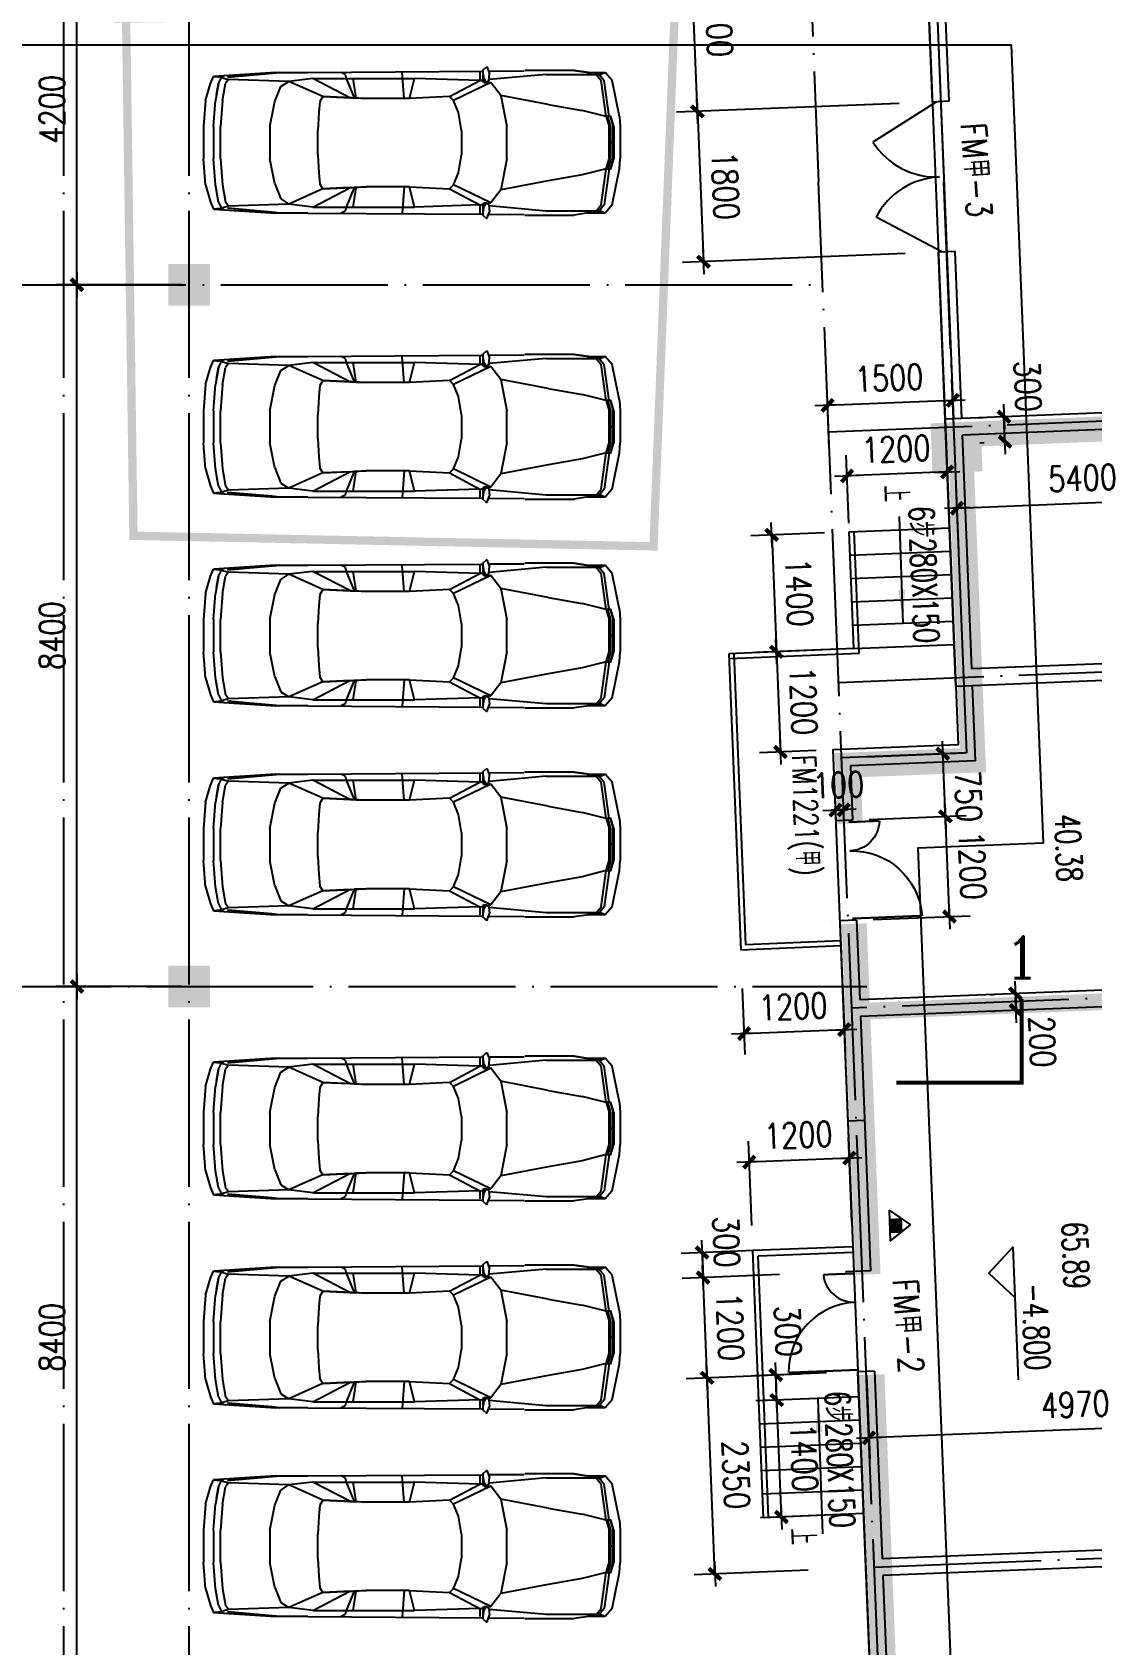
# Model space of a CAD drawing. Extents: x 634182 to 802382, y -1101880 to -864080.
# Drawn here: x 766182 to 778868, y -975545 to -956244 of the extents above; entities that cross this region are included whole.
import ezdxf
from ezdxf.enums import TextEntityAlignment as Align

# ---------------------------------------------------------------- set-up
doc = ezdxf.new("R2010")
doc.units = 0
doc.header["$LTSCALE"] = 1000
doc.header["$MEASUREMENT"] = 0
doc.linetypes.add('DOTE', pattern=[2.42, 2, -0.2, 0.02, -0.2])
doc.layers.get('0').update_dxf_attribs({"linetype": 'CONTINUOUS'})
doc.layers.get('DEFPOINTS').update_dxf_attribs({"linetype": 'CONTINUOUS'})
for name, color, linetype in [('AXIS', 3, 'CONTINUOUS'), ('COLUMN', 7, 'CONTINUOUS'), ('DIM', 3, 'CONTINUOUS'), ('DOTE', 1, 'DOTE'), ('LU', 4, 'CONTINUOUS'), ('PUB_DIM', 3, 'CONTINUOUS'), ('PUB_TEXT', 7, 'CONTINUOUS'), ('STAIR', 2, 'CONTINUOUS'), ('WALL', 191, 'CONTINUOUS'), ('WEN', 4, 'CONTINUOUS'), ('WINDOW', 2, 'CONTINUOUS'), ('WINDOW_TEXT', 6, 'CONTINUOUS'), ('剪力墙', 131, 'CONTINUOUS'), ('防火分區线', 2, 'CONTINUOUS')]:
    doc.layers.add(name, color=color, linetype=linetype)
doc.styles.add('_Z', font='romans', dxfattribs={"width": 0.7, "bigfont": 'Z'})
doc.styles.add('COMP', font='complex', dxfattribs={"bigfont": 'hztxt'})
doc.styles.add('DIM_FONT', font='simplex.shx', dxfattribs={"width": 0.8})
doc.styles.add('HZTXT', font='simplex', dxfattribs={"width": 0.8, "bigfont": 'sfont'})
doc.styles.add('SIMPLEX', font='SIMPLEX.SHX')
doc.styles.add('Z', font='romans', dxfattribs={"width": 0.8, "bigfont": 'z'})
doc.dimstyles.new('AXIS', dxfattribs={"dimtxt": 300, "dimasz": 1, "dimexe": 250, "dimexo": 300, "dimgap": 150, "dimtad": 1, "dimdec": 0, "dimzin": 0, "dimdsep": 46, "dimtxsty": 'DIM_FONT', "dimblk": '_DIMX', "dimblk1": '_DIMX', "dimblk2": '_DIMX', "dimcen": 2.5, "dimse1": 1, "dimse2": 1, "dimclrt": 7, "dimadec": 0, "dimazin": 0, "dimtfac": 1, "dimtdec": 0, "dimtix": 1, "dimtmove": 2, "dimatfit": 3, "dimldrblk": '_DIMX', "dimfxl": 0, "dimtolj": 1, "dimtzin": 0, "dimarcsym": 0})
doc.dimstyles.new('DIMB', dxfattribs={"dimtxt": 300, "dimasz": 1, "dimexe": 250, "dimexo": 300, "dimgap": 150, "dimtad": 1, "dimdec": 0, "dimzin": 0, "dimdsep": 46, "dimtxsty": 'DIM_FONT', "dimblk": '_DIMX', "dimblk1": '_DIMX', "dimblk2": '_DIMX', "dimcen": 2.5, "dimse2": 1, "dimclrt": 7, "dimadec": 0, "dimazin": 0, "dimtfac": 1, "dimtdec": 0, "dimtix": 1, "dimtmove": 2, "dimatfit": 3, "dimldrblk": '_DIMX', "dimfxl": 0, "dimtolj": 1, "dimtzin": 0, "dimarcsym": 0})
doc.dimstyles.new('DIMN', dxfattribs={"dimtxt": 300, "dimasz": 1, "dimexe": 250, "dimexo": 300, "dimgap": 150, "dimtad": 1, "dimdec": 0, "dimzin": 0, "dimdsep": 46, "dimtxsty": 'DIM_FONT', "dimblk": '_DIMX', "dimblk1": '_DIMX', "dimblk2": '_DIMX', "dimcen": 2.5, "dimclrt": 7, "dimadec": 0, "dimazin": 0, "dimtfac": 1, "dimtdec": 0, "dimtix": 1, "dimtmove": 2, "dimatfit": 3, "dimldrblk": '_DIMX', "dimfxl": 0, "dimtolj": 1, "dimtzin": 0, "dimarcsym": 0})

# ---------------------------------------------------------------- blocks, each defined once
blk = doc.blocks.new('_FZH')
blk.add_solid([(-0.5, -0.5), (0.5, -0.5), (-0.5, 0.5), (0.5, 0.5)])
blk = doc.blocks.new('M_F27')
for p, q in [((-2426, 736), (-2389, 824)), ((-2389, 824), (-1610, 874)), ((-2389, 824), (-1560, 874)), ((-2264, 812), (-2389, 824)), ((-2326, 736), (-2288, 811)), ((-2200, 786), (-2288, 811)), ((-1560, 874), (-2212, 815)), ((-2208, 815), (-2211, 814)), ((-1660, 862), (-2208, 815)), ((-1560, 874), (-1660, 862)), ((-1617, 869), (-1620, 866)), ((-1208, 874), (-1610, 874)), ((-1208, 874), (980, 889)), ((-743, 849), (-793, 874)), ((-730, 799), (-743, 849)), ((-2, 547), (-27, 877)), ((941, 773), (941, 874)), ((980, 902), (995, 790)), ((980, 790), (980, 898)), ((984, 905), (1020, 939)), ((1036, 935), (1062, 857)), ((1051, 889), (1497, 893)), ((1057, 776), (1062, 857)), ((1770, 849), (1058, 784)), ((1506, 899), (2121, 899)), ((2461, 849), (1770, 849)), ((2272, 876), (2121, 899)), ((2272, 876), (2272, 874)), ((2437, 851), (2272, 876)), ((2511, 874), (2287, 874)), ((2398, 849), (2461, 773)), ((2437, 850), (2433, 851)), ((2498, 773), (2436, 849)), ((2511, 874), (2450, 850)), ((2599, 773), (2511, 874)), ((-2489, 522), (-2426, 736)), ((-2326, 736), (-2364, 522)), ((-2326, 736), (-2351, 596)), ((-2276, 522), (-2238, 736)), ((-2200, 786), (-2238, 736)), ((-1446, 761), (-2200, 786)), ((-1622, 510), (-1547, 698)), ((-1547, 698), (-1446, 761)), ((-1145, 799), (-1446, 761)), ((-1019, 572), (-1446, 761)), ((-1145, 799), (-682, 557)), ((-1145, 799), (124, 799)), ((-630, 555), (-730, 799)), ((-642, 799), (-605, 554)), ((124, 799), (61, 547)), ((941, 773), (124, 799)), ((564, 572), (941, 773)), ((1079, 748), (614, 522)), ((983, 777), (941, 773)), ((941, 773), (987, 765)), ((995, 790), (980, 790)), ((980, 790), (992, 746)), ((992, 746), (1021, 747)), ((995, 790), (1022, 746)), ((1022, 748), (995, 790)), ((1021, 747), (1022, 748)), ((1053, 768), (1022, 746)), ((1036, 756), (1079, 748)), ((1204, 585), (1079, 748)), ((2461, 773), (2523, 321)), ((2561, 321), (2498, 773)), ((2599, 773), (2687, 321)), ((-2489, 522), (-2514, 196)), ((-2364, 522), (-2389, 196)), ((-2351, 594), (-2351, 596)), ((-2301, 196), (-2276, 522)), ((-1622, 510), (-1685, 196)), ((-1070, 371), (-1057, 510)), ((-1019, 572), (-1057, 510)), ((-680, 556), (-1019, 572)), ((-1019, 572), (-479, 547)), ((-680, 556), (-630, 555)), ((-605, 554), (-630, 555)), ((-479, 547), (-605, 554)), ((61, 547), (-479, 547)), ((61, 547), (564, 572)), ((564, 572), (614, 522)), ((614, 522), (677, 371)), ((1795, 472), (1204, 585)), ((1280, 196), (1204, 585)), ((2222, 397), (1795, 472)), ((-1082, 145), (-1070, 371)), ((677, 371), (714, 145)), ((2523, 321), (2222, 397)), ((2523, 321), (2586, 321)), ((2523, 321), (2561, 196)), ((2580, 196), (2542, 321)), ((2611, 196), (2574, 321)), ((2580, 321), (2618, 196)), ((2687, 321), (2699, 196)), ((-2514, -206), (-2514, 196)), ((-2389, -206), (-2389, 196)), ((-2301, 196), (-2301, -206)), ((-1685, -206), (-1685, 196)), ((-1082, 145), (-1082, -156)), ((714, -156), (714, 145)), ((1280, 196), (1280, -206)), ((2561, 196), (2561, -206)), ((2580, 196), (2580, -206)), ((2611, 196), (2611, -206)), ((2618, -206), (2618, 196)), ((2699, -206), (2699, 196)), ((-1070, -382), (-1082, -156)), ((714, -156), (677, -382)), ((2618, -6), (2561, -6)), ((-2489, -533), (-2514, -206)), ((-2389, -206), (-2364, -533)), ((-2276, -533), (-2301, -206)), ((-1685, -206), (-1622, -520)), ((-1057, -520), (-1070, -382)), ((677, -382), (614, -533)), ((1204, -596), (1280, -206)), ((2523, -332), (2222, -407)), ((2523, -332), (2461, -784)), ((2561, -332), (2498, -784)), ((2523, -332), (2561, -206)), ((2586, -332), (2523, -332)), ((2580, -206), (2542, -332)), ((2574, -332), (2611, -206)), ((2618, -206), (2580, -332)), ((2687, -332), (2599, -784)), ((2687, -332), (2699, -206)), ((-2489, -533), (-2426, -747)), ((-2326, -747), (-2364, -533)), ((-2276, -533), (-2238, -747)), ((-1622, -520), (-1547, -709)), ((-1019, -583), (-1446, -772)), ((-682, -568), (-1145, -809)), ((-1019, -583), (-1057, -520)), ((-479, -558), (-1019, -583)), ((-1019, -583), (-680, -567)), ((-730, -809), (-630, -566)), ((-680, -567), (-682, -568)), ((-680, -567), (-630, -566)), ((-605, -565), (-642, -809)), ((-630, -566), (-605, -565)), ((-605, -565), (-479, -558)), ((61, -558), (-479, -558)), ((-2, -558), (-27, -884)), ((61, -558), (124, -809)), ((564, -583), (61, -558)), ((614, -533), (564, -583)), ((564, -583), (941, -784)), ((1079, -759), (614, -533)), ((1204, -596), (1079, -759)), ((1795, -483), (1204, -596)), ((1795, -483), (2222, -407)), ((-2426, -747), (-2389, -835)), ((-2351, -607), (-2351, -605)), ((-2351, -607), (-2326, -747)), ((-2326, -747), (-2288, -822)), ((-2288, -822), (-2200, -797)), ((-2200, -797), (-2238, -747)), ((-1446, -772), (-2200, -797)), ((-1547, -709), (-1446, -772)), ((-1145, -809), (-1446, -772)), ((941, -784), (124, -809)), ((987, -776), (941, -784)), ((983, -788), (941, -784)), ((941, -885), (941, -784)), ((992, -757), (980, -800)), ((995, -800), (980, -800)), ((995, -800), (980, -913)), ((980, -909), (980, -800)), ((992, -757), (1021, -758)), ((995, -800), (1022, -757)), ((1022, -758), (995, -800)), ((1021, -758), (1022, -758)), ((1022, -757), (1053, -779)), ((1036, -767), (1079, -759)), ((1057, -787), (1062, -867)), ((1770, -860), (1058, -795)), ((2398, -860), (2461, -784)), ((2436, -860), (2498, -784)), ((2599, -784), (2511, -885)), ((-2389, -835), (-2264, -823)), ((-1560, -885), (-2389, -835)), ((-1610, -885), (-2389, -835)), ((-2212, -826), (-1560, -885)), ((-2208, -826), (-2211, -825)), ((-1660, -872), (-2208, -826)), ((-1560, -885), (-1660, -872)), ((-1621, -877), (-1617, -880)), ((-1610, -885), (-1208, -885)), ((-1208, -885), (980, -900)), ((-1145, -809), (124, -809)), ((-743, -860), (-793, -885)), ((-743, -860), (-730, -809)), ((984, -916), (1020, -950)), ((1036, -946), (1062, -867)), ((1051, -901), (1497, -904)), ((2121, -910), (1506, -910)), ((1770, -860), (2461, -860)), ((2121, -910), (2272, -887)), ((2270, -887), (2121, -910)), ((2437, -861), (2272, -887)), ((2272, -885), (2272, -887)), ((2285, -885), (2511, -885)), ((2437, -861), (2436, -860)), ((2450, -861), (2511, -885))]:
    blk.add_line(p, q)
for centre, start, end in [((990, 898), 132.965, 179.7454), ((1027, 932), 18.1573, 132.965), ((1047, 776), 305.1542, 356.8636), ((1047, -787), 3.1798, 54.8458), ((990, -909), 180.2546, 227.035), ((1027, -942), 227.035, 341.8427)]:
    blk.add_arc(centre, 10, start, end)
at = {"width": 0.8, "flags": 9}
for tag in ['XSIZE', 'YSIZE']:
    blk.add_attdef(tag, (0, 0), '', height=0.5, dxfattribs=at)
blk = doc.blocks.new('_DIMX')
blk.add_line((-150, 0), (150, 0))
at = {"const_width": 50}
blk.add_lwpolyline([(-70, -70), (70, 70)], dxfattribs=at)
blk = doc.blocks.new('M_A17ORW')
at = {"const_width": 0.02}
for points in [[(-0.481, -0.001), (-0.481, -0.308)], [(0.481, 0.001), (0.481, -0.691)]]:
    blk.add_lwpolyline(points, dxfattribs=at)
for centre, radius, start, end in [((-0.501, -0.003), 0.307, 274.2492, 0.2101), ((0.505, 0.002), 0.699, 180.2762, 268.0603)]:
    blk.add_arc(centre, radius, start, end)
blk = doc.blocks.new('*D257')
at = {"color": 0, "linetype": 'ByBlock'}
for p, q in [((777223, -961165), (777193, -960401)), ((775724, -961226), (775694, -960461)), ((777202, -960650), (775705, -960711))]:
    blk.add_line(p, q, dxfattribs=at)
at = {"layer": 'DEFPOINTS', "color": 0, "linetype": 'ByBlock'}
for p in [(775704, -960711), (775737, -961525), (777235, -961465)]:
    blk.add_point(p, dxfattribs=at)
at = {"color": 0, "linetype": 'ByBlock'}
for p, rotation in [((777203, -960650), 2.30000000000004), ((775704, -960711), 182.3)]:
    blk.add_blockref('_DIMX', p, dxfattribs=dict(at, rotation=rotation))
at = {"color": 7, "linetype": 'ByBlock', "insert": (776441, -960381), "char_height": 300, "attachment_point": 5, "rotation": 2.3, "style": 'DIM_FONT'}
blk.add_mtext('\\A1;1500', dxfattribs=at)
blk = doc.blocks.new('*D266')
at = {"color": 0, "linetype": 'ByBlock'}
for p, q in [((781136, -972121), (781176, -973119)), ((776170, -972320), (776210, -973319)), ((781165, -972869), (776201, -973069))]:
    blk.add_line(p, q, dxfattribs=at)
at = {"layer": 'DEFPOINTS', "color": 0, "linetype": 'ByBlock'}
for p in [(781124, -971821), (776158, -972020), (776200, -973069)]:
    blk.add_point(p, dxfattribs=at)
at = {"color": 0, "linetype": 'ByBlock'}
for p, rotation in [((781166, -972869), 2.30000000000004), ((776200, -973069), 182.3)]:
    blk.add_blockref('_DIMX', p, dxfattribs=dict(at, rotation=rotation))
at = {"color": 7, "linetype": 'ByBlock', "insert": (778671, -972669), "char_height": 300, "attachment_point": 5, "rotation": 2.3, "style": 'DIM_FONT'}
blk.add_mtext('\\A1;4970', dxfattribs=at)
blk = doc.blocks.new('*D330')
at = {"color": 0, "linetype": 'ByBlock'}
for p, q in [((775376, -972305), (774012, -972360)), ((774356, -974697), (774262, -972350)), ((775471, -974653), (774106, -974708))]:
    blk.add_line(p, q, dxfattribs=at)
at = {"layer": 'DEFPOINTS', "color": 0, "linetype": 'ByBlock'}
for p in [(774262, -972349), (775676, -972293), (775770, -974641)]:
    blk.add_point(p, dxfattribs=at)
at = {"color": 0, "linetype": 'ByBlock'}
for p, rotation in [((774262, -972349), 92.3000000000001), ((774356, -974698), 272.3000000000001)]:
    blk.add_blockref('_DIMX', p, dxfattribs=dict(at, rotation=rotation))
at = {"color": 7, "linetype": 'ByBlock', "insert": (774609, -973511), "char_height": 300, "attachment_point": 5, "rotation": 272.3, "style": 'DIM_FONT'}
blk.add_mtext('\\A1;2350', dxfattribs=at)
blk = doc.blocks.new('*D331')
at = {"color": 0, "linetype": 'ByBlock'}
for p, q in [((775128, -971114), (773964, -971160)), ((774262, -972348), (774214, -971151)), ((775376, -972305), (774012, -972360))]:
    blk.add_line(p, q, dxfattribs=at)
at = {"layer": 'DEFPOINTS', "color": 0, "linetype": 'ByBlock'}
for p in [(774214, -971150), (775428, -971102), (775676, -972293)]:
    blk.add_point(p, dxfattribs=at)
at = {"color": 0, "linetype": 'ByBlock'}
for p, rotation in [((774214, -971150), 92.3000000000001), ((774262, -972349), 272.3000000000001)]:
    blk.add_blockref('_DIMX', p, dxfattribs=dict(at, rotation=rotation))
at = {"color": 7, "linetype": 'ByBlock', "insert": (774538, -971738), "char_height": 300, "attachment_point": 5, "rotation": 272.3, "style": 'DIM_FONT'}
blk.add_mtext('\\A1;1200', dxfattribs=at)
blk = doc.blocks.new('*D420')
at = {"color": 0, "linetype": 'ByBlock'}
for p, q in [((777517, -960858), (777567, -960856)), ((777817, -960845), (777817, -960844)), ((777829, -961145), (777817, -960846)), ((777829, -961145), (777817, -960846)), ((777529, -961157), (777579, -961155)), ((777829, -961146), (777829, -961147))]:
    blk.add_line(p, q, dxfattribs=at)
at = {"layer": 'DEFPOINTS', "color": 0, "linetype": 'ByBlock'}
for p in [(777817, -960846), (777817, -960846), (777829, -961145)]:
    blk.add_point(p, dxfattribs=at)
at = {"color": 0, "linetype": 'ByBlock'}
for p, rotation in [((777817, -960846), 272.3000000000001), ((777829, -961145), 92.3000000000001)]:
    blk.add_blockref('_DIMX', p, dxfattribs=dict(at, rotation=rotation))
at = {"color": 7, "linetype": 'ByBlock', "insert": (778102, -960480), "char_height": 300, "attachment_point": 5, "rotation": 272.3, "style": 'DIM_FONT'}
blk.add_mtext('\\A1;300', dxfattribs=at)
blk = doc.blocks.new('*D421')
at = {"color": 0, "linetype": 'ByBlock'}
for p, q in [((777653, -967762), (777703, -967760)), ((777953, -967749), (777953, -967748)), ((777953, -967750), (777961, -967949)), ((777953, -967750), (777961, -967949)), ((777661, -967962), (777711, -967960)), ((777961, -967950), (777961, -967951))]:
    blk.add_line(p, q, dxfattribs=at)
at = {"layer": 'DEFPOINTS', "color": 0, "linetype": 'ByBlock'}
for p in [(777953, -967750), (777961, -967949), (777961, -967949)]:
    blk.add_point(p, dxfattribs=at)
at = {"color": 0, "linetype": 'ByBlock'}
for p, rotation in [((777953, -967750), 272.3000000000001), ((777961, -967949), 92.3000000000001)]:
    blk.add_blockref('_DIMX', p, dxfattribs=dict(at, rotation=rotation))
at = {"color": 7, "linetype": 'ByBlock', "insert": (778276, -968327), "char_height": 300, "attachment_point": 5, "rotation": 272.3, "style": 'DIM_FONT'}
blk.add_mtext('\\A1;200', dxfattribs=at)
blk = doc.blocks.new('A$C369A06F2')
at = {"layer": 'PUB_DIM'}
for p, q in [((0, 0), (186, 248)), ((373, 0), (186, 248)), ((0, 0), (373, 0)), ((103, 138), (270, 138)), ((270, 138), (270, 0))]:
    blk.add_line(p, q, dxfattribs=at)
blk.add_solid([(103, 138), (270, 138), (103, 0), (270, 0)], dxfattribs=at)
blk = doc.blocks.new('A$C11027EB3')
at = {"layer": 'WALL'}
blk.add_blockref('A$C369A06F2', (0, 0, 569), dxfattribs=at)
blk = doc.blocks.new('_DBLK1')
for p, q in [((-0.5, 0), (-0.25, -0.433)), ((0.5, 0), (0.25, -0.433))]:
    blk.add_line(p, q)
for centre, start, end in [((-0.5, 0), 300, 0), ((0.5, 0), 180, 240)]:
    blk.add_arc(centre, 0.5, start, end)
at = {"layer": 'WINDOW_TEXT', "style": 'SIMPLEX', "flags": 9}
blk.add_attdef('A', text='', height=1, dxfattribs=at).set_placement((0, 1.5), align=Align.MIDDLE)
blk = doc.blocks.new('*D1604')
at = {"color": 0, "linetype": 'ByBlock'}
for p, q in [((776475, -954997), (773812, -955104)), ((774146, -957191), (774062, -955095)), ((776560, -957095), (773897, -957202))]:
    blk.add_line(p, q, dxfattribs=at)
at = {"layer": 'DEFPOINTS', "color": 0, "linetype": 'ByBlock'}
for p in [(776775, -954985), (774062, -955094), (776859, -957083)]:
    blk.add_point(p, dxfattribs=at)
at = {"color": 0, "linetype": 'ByBlock'}
for p, rotation in [((774062, -955094), 92.3000000000001), ((774146, -957192), 272.3000000000001)]:
    blk.add_blockref('_DIMX', p, dxfattribs=dict(at, rotation=rotation))
at = {"color": 7, "linetype": 'ByBlock', "insert": (774404, -956131), "char_height": 300, "attachment_point": 5, "rotation": 272.3, "style": 'DIM_FONT'}
blk.add_mtext('\\A1;2100', dxfattribs=at)
blk = doc.blocks.new('_SECTION')
at = {"const_width": 0.1}
blk.add_lwpolyline([(2, 0), (0, 0), (0, 3)], dxfattribs=at)
at = {"style": 'COMP'}
blk.add_attdef('A', text='', height=1, dxfattribs=at).set_placement((3, 0), align=Align.MIDDLE)
blk = doc.blocks.new('*D1719')
at = {"color": 0, "linetype": 'ByBlock'}
for p, q in [((775018, -970817), (773952, -970860)), ((774202, -970849), (774202, -970848)), ((774202, -970850), (774214, -971150)), ((774202, -970850), (774214, -971150)), ((775030, -971118), (773964, -971161)), ((774214, -971151), (774214, -971152))]:
    blk.add_line(p, q, dxfattribs=at)
at = {"layer": 'DEFPOINTS', "color": 0, "linetype": 'ByBlock'}
for p in [(775318, -970805), (774214, -971150), (775330, -971106)]:
    blk.add_point(p, dxfattribs=at)
at = {"color": 0, "linetype": 'ByBlock'}
for p, rotation in [((774202, -970850), 272.3017159207193), ((774214, -971150), 92.30171592071932)]:
    blk.add_blockref('_DIMX', p, dxfattribs=dict(at, rotation=rotation))
at = {"color": 7, "linetype": 'ByBlock', "insert": (774493, -970722), "char_height": 300, "attachment_point": 5, "rotation": 272.3017, "style": 'DIM_FONT'}
blk.add_mtext('\\A1;300', dxfattribs=at)
blk = doc.blocks.new('*D1720')
at = {"color": 0, "linetype": 'ByBlock'}
for p, q in [((775704, -972592), (774846, -972626)), ((775152, -974014), (775096, -972617)), ((775760, -973991), (774902, -974025))]:
    blk.add_line(p, q, dxfattribs=at)
at = {"layer": 'DEFPOINTS', "color": 0, "linetype": 'ByBlock'}
for p in [(775096, -972616), (776004, -972580), (776060, -973979)]:
    blk.add_point(p, dxfattribs=at)
at = {"color": 0, "linetype": 'ByBlock'}
for p, rotation in [((775096, -972616), 92.29999999999457), ((775152, -974015), 272.2999999999946)]:
    blk.add_blockref('_DIMX', p, dxfattribs=dict(at, rotation=rotation))
at = {"color": 7, "linetype": 'ByBlock', "insert": (775424, -973304), "char_height": 300, "attachment_point": 5, "rotation": 272.3, "style": 'DIM_FONT'}
blk.add_mtext('\\A1;1400', dxfattribs=at)
blk = doc.blocks.new('*D1721')
at = {"color": 0, "linetype": 'ByBlock'}
for p, q in [((775692, -972292), (774834, -972326)), ((775084, -972315), (775084, -972314)), ((775096, -972616), (775084, -972316)), ((775096, -972616), (775084, -972316)), ((775704, -972592), (774846, -972626)), ((775096, -972617), (775096, -972618))]:
    blk.add_line(p, q, dxfattribs=at)
at = {"layer": 'DEFPOINTS', "color": 0, "linetype": 'ByBlock'}
for p in [(775084, -972316), (775992, -972280), (776004, -972580)]:
    blk.add_point(p, dxfattribs=at)
at = {"color": 0, "linetype": 'ByBlock'}
for p, rotation in [((775084, -972316), 272.2999999999927), ((775096, -972616), 92.29999999999272)]:
    blk.add_blockref('_DIMX', p, dxfattribs=dict(at, rotation=rotation))
at = {"color": 7, "linetype": 'ByBlock', "insert": (775230, -971791), "char_height": 300, "attachment_point": 5, "rotation": 272.3, "style": 'DIM_FONT'}
blk.add_mtext('\\A1;300', dxfattribs=at)
blk = doc.blocks.new('_ARROW')
blk.add_solid([(0, 0), (-1, 0.1), (-1, -0.1)])
blk = doc.blocks.new('*D1729')
at = {"color": 0, "linetype": 'ByBlock'}
for p, q in [((775996, -970478), (775956, -969470)), ((774797, -970526), (774757, -969518)), ((775965, -969720), (774768, -969768))]:
    blk.add_line(p, q, dxfattribs=at)
at = {"layer": 'DEFPOINTS', "color": 0, "linetype": 'ByBlock'}
for p in [(774767, -969768), (776008, -970778), (774809, -970826)]:
    blk.add_point(p, dxfattribs=at)
at = {"color": 0, "linetype": 'ByBlock'}
for p, rotation in [((775966, -969720), 2.300000000009552), ((774767, -969768), 182.3000000000095)]:
    blk.add_blockref('_DIMX', p, dxfattribs=dict(at, rotation=rotation))
at = {"color": 7, "linetype": 'ByBlock', "insert": (775354, -969444), "char_height": 300, "attachment_point": 5, "rotation": 2.3, "style": 'DIM_FONT'}
blk.add_mtext('\\A1;1200', dxfattribs=at)
blk = doc.blocks.new('*D1737')
at = {"color": 0, "linetype": 'ByBlock'}
for p, q in [((776203, -965666), (777365, -965620)), ((777163, -966828), (777115, -965631)), ((776252, -966865), (777413, -966819))]:
    blk.add_line(p, q, dxfattribs=at)
at = {"layer": 'DEFPOINTS', "color": 0, "linetype": 'ByBlock'}
for p in [(775904, -965678), (777115, -965630), (775952, -966877)]:
    blk.add_point(p, dxfattribs=at)
at = {"color": 0, "linetype": 'ByBlock'}
for p, rotation in [((777115, -965630), 92.30000000001516), ((777164, -966829), 272.3000000000152)]:
    blk.add_blockref('_DIMX', p, dxfattribs=dict(at, rotation=rotation))
at = {"color": 7, "linetype": 'ByBlock', "insert": (777439, -966217), "char_height": 300, "attachment_point": 5, "rotation": 272.3, "style": 'DIM_FONT'}
blk.add_mtext('\\A1;1200', dxfattribs=at)
blk = doc.blocks.new('*D1738')
at = {"color": 0, "linetype": 'ByBlock'}
for p, q in [((776173, -964917), (777335, -964870)), ((777115, -965629), (777085, -964881)), ((776203, -965666), (777365, -965620))]:
    blk.add_line(p, q, dxfattribs=at)
at = {"layer": 'DEFPOINTS', "color": 0, "linetype": 'ByBlock'}
for p in [(775873, -964929), (777085, -964880), (775904, -965678)]:
    blk.add_point(p, dxfattribs=at)
at = {"color": 0, "linetype": 'ByBlock'}
for p, rotation in [((777085, -964880), 92.3000000000105), ((777115, -965630), 272.3000000000105)]:
    blk.add_blockref('_DIMX', p, dxfattribs=dict(at, rotation=rotation))
at = {"color": 7, "linetype": 'ByBlock', "insert": (777391, -965389), "char_height": 300, "attachment_point": 5, "rotation": 272.3, "style": 'DIM_FONT'}
blk.add_mtext('\\A1;750', dxfattribs=at)
blk = doc.blocks.new('*D1749')
at = {"color": 0, "linetype": 'ByBlock'}
for p, q in [((775798, -965555), (775797, -965555)), ((775799, -965555), (775898, -965551)), ((775899, -965551), (775900, -965551))]:
    blk.add_line(p, q, dxfattribs=at)
at = {"layer": 'DEFPOINTS', "color": 0, "linetype": 'ByBlock'}
for p in [(775898, -965551), (775839, -966554), (775939, -966550)]:
    blk.add_point(p, dxfattribs=at)
at = {"color": 0, "linetype": 'ByBlock'}
for p, rotation in [((775799, -965555), 2.300000000033613), ((775898, -965551), 182.3000000000336)]:
    blk.add_blockref('_DIMX', p, dxfattribs=dict(at, rotation=rotation))
at = {"color": 7, "linetype": 'ByBlock', "insert": (775836, -965253), "char_height": 300, "attachment_point": 5, "rotation": 2.3, "style": 'DIM_FONT'}
blk.add_mtext('\\A1;100', dxfattribs=at)
blk = doc.blocks.new('*D1753')
at = {"color": 0, "linetype": 'ByBlock'}
for p, q in [((775961, -962119), (775928, -961305)), ((777160, -962071), (777127, -961257)), ((777136, -961507), (775939, -961555))]:
    blk.add_line(p, q, dxfattribs=at)
at = {"layer": 'DEFPOINTS', "color": 0, "linetype": 'ByBlock'}
for p in [(775938, -961555), (775973, -962419), (777172, -962370)]:
    blk.add_point(p, dxfattribs=at)
at = {"color": 0, "linetype": 'ByBlock'}
for p, rotation in [((775938, -961555), 182.2999999999372), ((777137, -961507), 2.29999999993713)]:
    blk.add_blockref('_DIMX', p, dxfattribs=dict(at, rotation=rotation))
at = {"color": 7, "linetype": 'ByBlock', "insert": (776526, -961231), "char_height": 300, "attachment_point": 5, "rotation": 2.3, "style": 'DIM_FONT'}
blk.add_mtext('\\A1;1200', dxfattribs=at)

msp = doc.modelspace()

# ---------------------------------------------------------------- hatches: boundary and pattern name
at = {"layer": '剪力墙'}
h = msp.add_hatch(color=256, dxfattribs=at)
h.paths.add_polyline_path([(777552.223, -961300.254), (777536.412, -960900.567), (777236.646, -960912.426), (777252.458, -961312.113)])
h.paths.add_polyline_path([(777556.176, -961400.176), (777552.225, -961300.298), (777252.459, -961312.157), (777256.41, -961412.035)])
h.paths.add_polyline_path([(777560.129, -961500.098), (777556.178, -961400.238), (776956.655, -961423.955), (776960.606, -961523.815)])
h.paths.add_polyline_path([(777256.41, -961412.035), (777252.459, -961312.157), (776952.701, -961324.015), (776956.653, -961423.893)])
h.paths.add_polyline_path([(777252.458, -961312.113), (777236.646, -960912.426), (777036.797, -960920.331), (777052.608, -961320.019)])
h.paths.add_polyline_path([(777052.608, -961320.019), (777036.797, -960920.331), (776936.888, -960924.284), (776952.7, -961323.971)])

# ---------------------------------------------------------------- linework, layer by layer
msp.add_line((776978.99, -955076.52), (777211.754, -960871.826))
at = {"layer": 'DOTE'}
for p, q in [((766562.048, -1028142.427), (766562.048, -902577.649)), ((768062.048, -1028142.427), (768062.048, -902577.649)), ((774669.536, -934952.98), (775596.58, -958034.371)), ((776818.462, -951079.732), (777095.372, -957974.173)), ((776523.625, -981115.762), (775596.58, -958034.372)), ((777372.281, -964868.615), (777095.372, -957974.174)), ((654700.063, -959266.093), (775646.051, -959266.093)), ((791945.339, -960376.789), (775716.976, -961031.965)), ((784830.121, -963668.362), (775837.371, -964029.548)), ((777372.281, -964868.615), (775873.49, -964928.813)), ((795520.882, -967142.111), (775993.885, -967926.396)), ((670747.258, -967666.093), (776175.251, -967666.093)), ((790351.409, -974055.144), (776262.768, -974621.002))]:
    msp.add_line(p, q, dxfattribs=at)
at = {"layer": 'PUB_DIM'}
for points in [[(776609.437, -963317.98), (776564.489, -962039.258)], [(777948.269, -971386.564), (777636.471, -971098.846), (777924.19, -970787.048), (777987.999, -972375.767)], [(775586.46, -972604.117), (775643.114, -974218.363)]]:
    msp.add_lwpolyline(points, dxfattribs=at)
at = {"layer": 'STAIR'}
for p, q in [((775964.973, -962222.961), (777164.006, -962174.803)), ((776021.157, -963621.833), (775964.973, -962222.961)), ((776083.517, -963679.377), (776024.924, -962220.553)), ((775976.21, -962502.735), (777175.243, -962454.577)), ((775987.446, -962782.51), (777186.48, -962734.352)), ((775998.683, -963062.284), (777197.717, -963014.126)), ((776009.92, -963342.059), (777208.954, -963293.9)), ((776021.157, -963621.833), (774522.366, -963682.031)), ((774522.366, -963682.031), (774664.833, -967229.171)), ((776083.517, -963679.377), (774524.773, -963741.982)), ((774582.317, -963679.623), (774722.377, -967166.811)), ((776021.157, -963621.833), (777220.19, -963573.675)), ((775861.459, -967121.061), (774722.377, -967166.811)), ((775863.867, -967181.013), (774664.833, -967229.171)), ((776009.352, -970781.076), (774809.284, -970825.671)), ((774937.73, -974023.693), (774809.284, -970825.671)), ((776011.914, -970850.028), (774872.012, -970892.388)), ((774997.681, -974021.285), (774872.012, -970892.388)), ((776080.578, -972576.662), (774881.545, -972624.821)), ((776091.815, -972856.437), (774892.782, -972904.595)), ((776103.052, -973136.211), (774904.019, -973184.369)), ((776114.289, -973415.986), (774915.256, -973464.144)), ((776125.526, -973695.76), (774926.493, -973743.918)), ((776136.763, -973975.535), (774937.73, -974023.693))]:
    msp.add_line(p, q, dxfattribs=at)
at = {"layer": 'WALL'}
for p, q in [((776959.334, -957078.911), (776750.648, -951883.1)), ((777159.173, -957070.885), (777078.91, -955072.507)), ((777159.173, -957070.885), (776959.334, -957078.911)), ((777231.41, -958869.435), (777031.571, -958877.461)), ((777240.256, -964073.272), (777031.571, -958877.461)), ((777311.673, -960867.813), (777231.41, -958869.435)), ((790141.329, -960352.521), (777111.834, -960875.839)), ((777240.256, -964073.272), (777111.834, -960875.839)), ((782515.524, -960858.966), (777319.699, -961067.652)), ((777432.069, -963865.418), (777319.699, -961067.652)), ((782627.894, -963656.732), (777432.069, -963865.418)), ((784734.215, -963772.298), (777240.256, -964073.272)), ((777476.214, -964964.521), (777440.096, -964065.257)), ((777240.256, -964073.272), (777268.349, -964772.708)), ((777268.349, -964772.708), (775769.557, -964832.906)), ((775769.557, -964832.906), (775803.669, -965682.221)), ((777476.214, -964964.521), (775977.422, -965024.718)), ((775977.422, -965024.718), (776003.508, -965674.195)), ((776003.508, -965674.195), (775803.669, -965682.221)), ((775751.907, -966885.262), (775751.907, -966885.262)), ((776051.666, -966873.228), (775851.827, -966881.254)), ((776051.666, -966873.228), (775851.827, -966881.254)), ((775851.827, -966881.254), (776020.381, -971077.871)), ((776051.666, -966873.228), (776089.791, -967822.463)), ((776089.791, -967822.463), (783583.749, -967521.474)), ((776097.818, -968022.302), (780863.975, -967830.873)), ((776097.818, -968022.302), (776220.22, -971069.844)), ((776147.982, -969271.293), (775948.143, -969279.32)), ((776147.982, -969271.293), (775948.143, -969279.32)), ((776220.22, -971069.844), (775920.461, -971081.884)), ((776268.378, -972268.878), (776068.539, -972276.904)), ((776249.132, -976773.279), (776068.539, -972276.904)), ((776268.378, -972268.878), (776358.674, -974517.07)), ((790247.477, -973959.238), (776358.674, -974517.07)), ((790255.503, -974159.077), (776366.701, -974716.908)), ((776366.701, -974716.908), (776475.056, -977414.729))]:
    msp.add_line(p, q, dxfattribs=at)
at = {"layer": '剪力墙'}
for points in [[(789732.807, -960568.231, 300, 300, 0), (777242.577, -961062.341, 300, 300, 0)], [(776188.992, -971111.853, 300, 300, 0), (776022.971, -966915.136, 300, 300, 0)], [(776776.004, -985950.203, 300, 300, 0), (776718.688, -984501.355, 300, 300, 0), (778217.516, -984442.066, 300, 300, 0), (777940.815, -977447.558, 300, 300, 0), (776441.982, -977506.852, 300, 300, 0), (776236.427, -972310.915, 300, 300, 0)]]:
    msp.add_lwpolyline(points, format="xyseb", dxfattribs=at)
for points, const_width in [([(775975.535, -965716.03), (775947.872, -965016.621), (777446.694, -964957.329), (777292.536, -961060.365)], 300), ([(780880.708, -967773.743), (776114.443, -967962.339)], 200)]:
    msp.add_lwpolyline(points, dxfattribs=dict(at, const_width=const_width))
at = {"layer": '防火分區线'}
for points in [[(735212.048, -955216.093), (748762.048, -955216.093), (748762.048, -959366.093), (754962.048, -959366.093), (754962.048, -955216.093), (776884.515, -955216.093), (777268.349, -964772.708), (775769.557, -964832.906), (776283.244, -977622.594), (777782.036, -977562.396), (778050.931, -984257.04), (776552.14, -984317.238), (776897.273, -992910.312), (778396.065, -992850.114), (778652.908, -999244.944), (777154.105, -999305.142), (777628.742, -1011493.921), (778245.739, -1011471.134), (778856.584, -1027157.755)], [(736229.823, -956393.531), (749779.823, -956393.531), (749779.823, -960543.531), (755979.823, -960543.531), (755979.823, -956393.531), (777902.29, -956393.531), (778286.124, -965950.146), (776787.332, -966010.344), (777301.019, -978800.032), (778799.811, -978739.834), (779068.707, -985434.478), (777569.915, -985494.676), (777915.049, -994087.75), (779413.84, -994027.552), (779670.683, -1000422.382), (778171.88, -1000482.58), (778646.517, -1012671.359), (779263.514, -1012648.572), (779874.359, -1028335.193)]]:
    msp.add_lwpolyline(points, dxfattribs=at)
at = {"layer": '防火分區线', "const_width": 100}
msp.add_lwpolyline([(767171.827, -956081.797), (773874.764, -955986.579), (773620.624, -962397.952), (767394.2, -962270.994), (767306.252, -956079.888)], dxfattribs=at)

# ---------------------------------------------------------------- block references
at = {"layer": 'COLUMN', "xscale": 500, "yscale": 500, "zscale": 500}
for p in [(768062.048, -959266.093), (768062.048, -967666.093)]:
    msp.add_blockref('_FZH', p, dxfattribs=at)
at = {"layer": 'DIM', "rotation": 272.3000000000001}
msp.add_blockref('A$C11027EB3', (776440.526, -970342.463, -569.283), dxfattribs=at)
at = {"layer": 'LU', "xscale": -0.95745, "yscale": 0.95745, "zscale": 0.95745, "rotation": 180}
for p in [(770639.068, -957571.307), (770639.068, -960971.307), (770639.068, -963471.307), (770639.068, -965971.307), (770639.068, -969371.307), (770639.068, -971871.307), (770639.068, -974371.307)]:
    msp.add_blockref('M_F27', p, dxfattribs=at)
at = {"layer": 'PUB_DIM', "xscale": 400, "yscale": 400, "zscale": 400}
for p, rotation in [((776609.437, -963317.98), 272.3), ((775586.46, -972604.117), 92.3)]:
    msp.add_blockref('_ARROW', p, dxfattribs=dict(at, rotation=rotation))
at = {"layer": 'PUB_DIM'}
ref = msp.add_blockref('_SECTION', (778027.841, -968816.774), dxfattribs=dict(at, xscale=500, yscale=500, zscale=500, rotation=90))
ref.add_attrib('A', '1', dxfattribs={"layer": '0', "height": 500, "style": 'COMP'}).set_placement((778027.841, -967316.774), align=Align.MIDDLE)
at = {"layer": 'WINDOW'}
for name, p, xscale, yscale, zscale, rotation in [('_DBLK1', (777045.412, -957976.18), 1800, 1800, 1800, 272.3000000000001), ('M_A17ORW', (775977.627, -966275.718), 1200, -1200, 1200, 272.3000000000001), ('M_A17ORW', (776048.747, -971677.215), -1200, -1200, 1200, 92.3)]:
    msp.add_blockref(name, p, dxfattribs=dict(at, xscale=xscale, yscale=yscale, zscale=zscale, rotation=rotation))

# ---------------------------------------------------------------- texts
at = {"style": '_Z', "width": 0.7}
for p in [(776365.864, -961670.838), (775250.673, -974153.642)]:
    msp.add_text('上', height=300, rotation=272.3, dxfattribs=at).set_placement(p)
at = {"layer": 'PUB_DIM', "style": 'DIM_FONT', "width": 0.7}
msp.add_text('-4.800', height=300, rotation=272.3, dxfattribs=at).set_placement((778201.46, -971737.816), align=Align.MIDDLE)
at = {"layer": 'PUB_TEXT', "style": 'Z', "width": 0.7}
for s, height, p in [('6步280X150', 300, (776676.753, -961922.383)), ('FM1221(甲)', 280, (775277.996, -964900.249)), ('6步280X150', 300, (775670.51, -972512.256))]:
    msp.add_text(s, height=height, rotation=272.3, dxfattribs=at).set_placement(p)
for s, p in [('40.38', (778606.757, -966412.689)), ('65.89', (778690.407, -971290.4))]:
    msp.add_text(s, height=300, rotation=272.3, dxfattribs=at).set_placement(p, align=Align.MIDDLE_RIGHT)
at = {"layer": 'WEN', "ltscale": 1500, "style": 'HZTXT', "width": 0.8}
for s, p in [('FM甲-3', (777298.744, -957339.833)), ('FM甲-2', (776482.545, -971175.958))]:
    msp.add_text(s, height=300, rotation=273.9318711, dxfattribs=at).set_placement(p)

# ---------------------------------------------------------------- dimensions: what is measured, and where the dimension line sits
at = {"layer": 'AXIS'}
for base, p1, p2, angle, picture, middle in [((774062.085, -955093.595), (776859.414, -957082.925), (776775.138, -954984.627), 272.3, '*D1604', (774403.982, -956130.704)), ((775703.798, -960710.554), (777235.318, -961465.221), (775736.527, -961525.419), 2.3, '*D257', (776441.155, -960380.697)), ((774213.719, -971150.434), (775675.977, -972292.671), (775427.98, -971101.664), 272.3, '*D331', (774537.556, -971737.911)), ((776200.428, -973068.867), (781124.306, -971820.75), (776158.309, -972020.205), 2.3, '*D266', (778671.386, -972669.381)), ((774261.877, -972349.467), (775770.287, -974640.782), (775675.977, -972292.671), 272.3, '*D330', (774608.79, -973511.483))]:
    dim = msp.add_linear_dim(base=base, p1=p1, p2=p2, angle=angle, dimstyle='DIMN', dxfattribs=at)
    dim.commit()
    dim.dimension.update_dxf_attribs({"geometry": picture, "text_midpoint": middle})
msp.add_linear_dim(base=(774218.599, -958990.442), p1=(776859.414, -957082.925), p2=(776931.652, -958881.474), angle=272.3, dimstyle='DIMN', dxfattribs=at).render()
for base, p1, p2, picture, middle in [((777816.861, -960845.521), (777828.9, -961145.279), (777816.861, -960845.521), '*D420', (778102.423, -960480.019)), ((777960.772, -967949.479), (777952.745, -967749.64), (777960.772, -967949.479), '*D421', (778276.162, -968326.634))]:
    dim = msp.add_linear_dim(base=base, p1=p1, p2=p2, angle=272.3, dimstyle='DIMN', dxfattribs=at)
    dim.commit()
    dim.dimension.update_dxf_attribs({"geometry": picture, "text_midpoint": middle, "dimtype": 128})
msp.add_linear_dim(base=(782650.305, -961722.935), p1=(777307.93, -963266.414), p2=(782703.593, -963049.702), angle=2.3, location=(778757.761, -961579.034), dimstyle='DIMN', dxfattribs=at).render()
at = {"layer": 'LU'}
for base, p1, p2, dimstyle in [((766717.402, -955066.093), (768270.173, -959266.093), (768270.173, -955066.093), 'DIMB'), ((766717.402, -959266.093), (768270.173, -967666.093), (768270.173, -959266.093), 'DIMN'), ((766717.402, -967666.093), (768270.173, -976066.093), (768270.173, -967666.093), 'DIMN')]:
    msp.add_linear_dim(base=base, p1=p1, p2=p2, angle=90, dimstyle=dimstyle, dxfattribs=at).render()
at = {"layer": 'PUB_DIM'}
for p1, p2, distance, dimstyle, picture, middle in [((777171.863, -962370.447), (775972.83, -962418.605), -864.237, 'DIMN', '*D1753', (776525.624, -961231.228)), ((775838.693, -966554.153), (775938.612, -966550.14), 1000, 'AXIS', '*D1749', (775836.481, -965253.194)), ((775951.747, -966877.24), (775903.588, -965678.207), -1212.741, 'DIMN', '*D1737', (777439.19, -966217.014)), ((776008.216, -970777.741), (774809.293, -970825.895), -1058.982, 'DIMN', '*D1729', (775354.216, -969443.931)), ((776059.747, -973978.626), (776003.562, -972579.754), 908.232, 'DIMN', '*D1720', (775423.912, -973303.6))]:
    dim = msp.add_aligned_dim(p1=p1, p2=p2, distance=distance, dimstyle=dimstyle, dxfattribs=at)
    dim.commit()
    dim.dimension.update_dxf_attribs({"geometry": picture, "text_midpoint": middle})
for p1, p2, distance in [((775967.784, -962222.851), (776023.969, -963621.723), -932.692), ((775821.318, -963629.861), (775869.476, -964828.894), -729.881), ((774671.278, -967389.579), (775870.311, -967341.421), -840.673)]:
    msp.add_aligned_dim(p1=p1, p2=p2, distance=distance, dimstyle='DIMN', dxfattribs=at).render()
for base, p1, p2, angle, picture, middle in [((777085.253, -964880.141), (775903.588, -965678.207), (775873.49, -964928.811), 92.3, '*D1738', (777390.996, -965388.601)), ((774213.72, -971150.466), (775318.027, -970805.447), (775330.091, -971105.595), 272.3017159, '*D1719', (774492.955, -970722.292)), ((775084.022, -972316.445), (776003.562, -972579.754), (775991.523, -972279.996), 92.3, '*D1721', (775230.278, -971790.661))]:
    dim = msp.add_linear_dim(base=base, p1=p1, p2=p2, angle=angle, dimstyle='DIMN', dxfattribs=at)
    dim.commit()
    dim.dimension.update_dxf_attribs({"geometry": picture, "text_midpoint": middle, "dimtype": 129})

doc.saveas('drawing.dxf')
